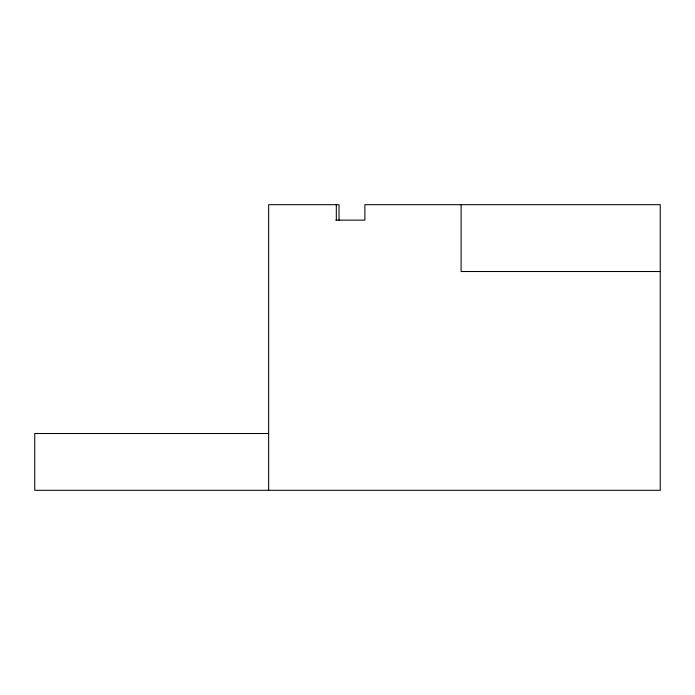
<?xml version="1.0" encoding="UTF-8"?>
<svg xmlns="http://www.w3.org/2000/svg" width="695" height="695" viewBox="0 0 695 695"><rect width="100%" height="100%" fill="white"/><g stroke="black" fill="none" stroke-linecap="round" stroke-linejoin="round"><path stroke-width="1.04" d="M335.798 220.133L364.875 220.133L364.875 204.695L660.25 204.695L660.25 490.305L34.75 490.305L34.75 433.506L268.644 433.506M660.25 271.519L461.106 271.519L461.106 204.695M339.012 220.133L339.012 204.695L268.644 204.695L268.644 490.305M336.319 204.695L336.319 220.133"/></g></svg>
